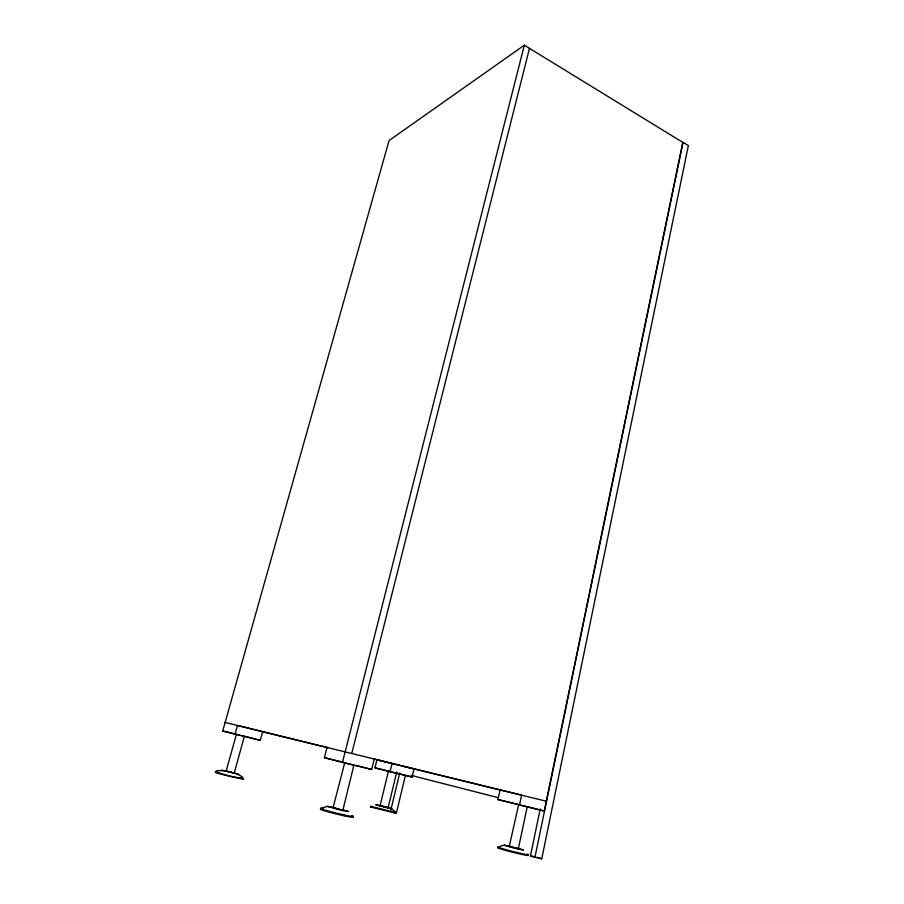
<?xml version="1.0" encoding="UTF-8"?>
<svg xmlns="http://www.w3.org/2000/svg" width="904" height="904" viewBox="0 0 904 904"><rect width="100%" height="100%" fill="white"/><g stroke="black" fill="none" stroke-linecap="round" stroke-linejoin="round"><path stroke-width="1.36" d="M541.745 858.8L688.362 145.555L683.017 142.278L534.931 857.32L541.745 858.8L537.236 857.376M519.506 805.102L521.619 795.158L500.081 789.893L497.98 799.554L544.276 811.069L682.791 142.38L524.331 45.2L389.059 140.538L222.712 730.997L260.307 740.342L262.668 731.675L237.481 725.471L235.04 734.229M534.931 857.32L530.456 855.896L540.23 808.933M518.625 804.696L509.257 846.46L514.093 847.862L518.365 848.72L527.202 806.82M521.777 854.393L521.936 853.613M233.627 772.683C268.624 787.022 187.648 767.021 227.571 771.202M394.087 812.21L396.472 812.752L405.331 775.688M390.053 771.745L392.053 763.496L376.945 759.801L374.957 767.858L390.053 771.745L412.088 777.078L414.032 768.909L387.613 762.422M390.822 810.04L399.737 772.988M388.144 807.701L396.754 772.016M386.584 807.362L387.567 807.701L380.019 805.837L388.437 771.202L389.014 771.327M327.067 747.314L324.389 757.688L342.469 762.434L371.68 769.473L374.279 758.897M344.718 762.773L333.056 807.747L337.542 809.103L342.865 810.176L353.916 765.055M344.288 815.849L344.492 815.001M351.803 753.36L529.473 48.353M342.469 762.434L524.331 45.2M236.396 734.398L226.102 771.191L229.446 772.14L234.215 773.123L244.351 736.353M238.78 774.197L221.57 770.038M510.511 846.359L504.116 845.195L519.427 849.353M226.102 771.191L227.051 771.304M509.257 846.46L510.398 846.607M498.194 846.935L504.251 845.116M320.694 808.379L327.474 806.379L335.881 807.961M386.042 807.035L391.613 808.617L395.749 812.538L370.561 806.323L372.448 806.537M391.85 808.752L375.748 804.786L380.426 805.667M380.019 805.837L381.262 806.04M215.943 771.666L216.971 771.767M372.29 807.17L370.403 806.956L395.602 813.171L393.997 812.526M218.644 772.762C201.321 769.903 258.103 783.135 240.057 777.926M333.926 807.848L335.87 808.244M518.896 849.24L523.506 849.986L517.902 848.223M342.04 810.436L348.447 811.555L343.701 809.939M530.456 855.896L535.88 857.082M342.684 810.572L327.474 806.379M511.291 846.788L513.528 847.319M382.064 806.221L383.974 806.673M228.768 771.677L230.87 772.174M353.34 764.931L347.69 763.552M526.761 806.73L519.71 805.012M243.492 736.161L241.786 735.743M324.389 757.688L343.441 762.275M497.98 799.554L518.263 804.447M381.895 806.006L383.974 806.515M229.209 771.587L231.458 772.129M337.09 808.515L339.621 809.148M222.712 730.997L235.752 734.15M244.882 736.364L260.307 740.342M374.957 767.858L388.517 771.135M225.119 722.454L546.31 801.238M402.438 766.072L499.844 789.881M263.041 731.777L327.61 747.676M373.928 759.055L384.878 761.756M239.707 735.234L236.633 734.466M346.548 763.27L344.514 762.75M411.173 775.383L498.047 797.622M518.93 804.809L518.173 804.605M396.641 773.101L412.088 777.078M527.495 806.752L544.276 811.069M355.634 765.281L371.68 769.473M395.5 772.92L388.437 771.202M514.704 847.613L516.817 848.189M517.529 848.404L518.365 848.72M394.449 812.108L396.472 812.752M233.492 772.863L234.215 773.123M341.712 809.724L342.865 810.176M394.144 811.894L395.749 812.538M241.967 777.802L242.848 778.163M351.69 815.611A16.905 0.825 13.7 0 1 346.899 815.51A16.905 0.825 13.7 0 1 325.722 810.289A16.905 0.825 13.7 0 1 323.485 808.651M352.922 817.001A16.916 0.836 13.7 0 1 335.859 813.882A16.916 0.836 13.7 0 1 321.361 809.204M527.382 854.144A15.684 0.701 14.1 0 1 512.478 851.376A15.684 0.701 14.1 0 1 499.437 847.071M527.224 854.913A15.696 0.701 14.1 0 1 512.308 852.156A15.696 0.701 14.1 0 1 499.268 847.839"/></g></svg>
